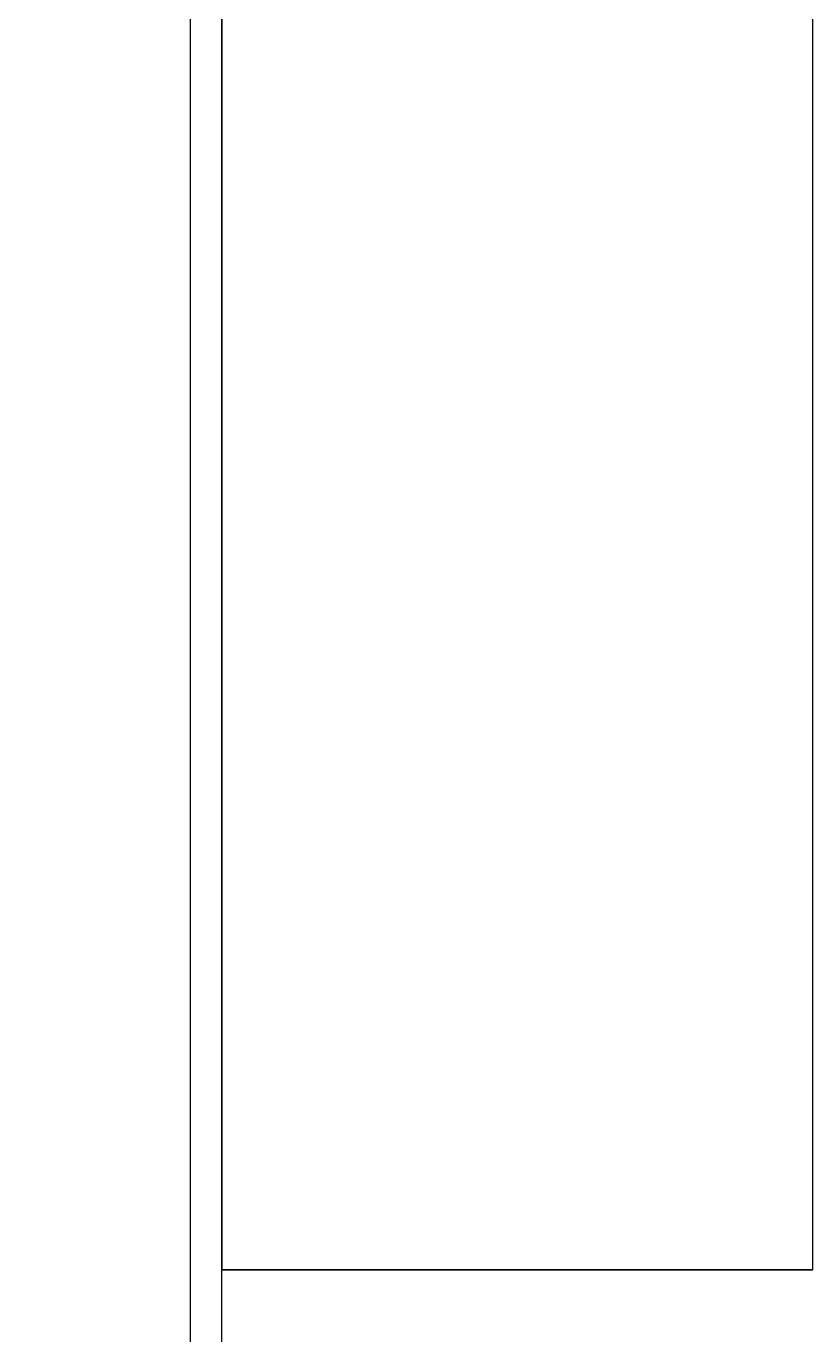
# Model space of a CAD drawing. Header units: millimetres. Extents: x -155 to 94595, y -3153 to 63413.
# Drawn here: x 81562 to 81961, y 29329 to 29993 of the extents above; entities that cross this region are included whole.
import ezdxf

# ---------------------------------------------------------------- set-up
doc = ezdxf.new("R2010")
doc.units = ezdxf.units.MM
doc.layers.add('int', color=185, linetype='Continuous')
doc.layers.add('wall', color=5, linetype='Continuous')

msp = doc.modelspace()

# ---------------------------------------------------------------- linework, layer by layer
at = {"layer": 'int'}
for p, q in [((81644.865, 30661.983), (81644.865, 27761.983)), ((81644.865, 30661.983), (81644.865, 27761.983)), ((81660.865, 27761.983), (81660.865, 30661.983)), ((81660.865, 30511.983), (81660.865, 29361.983)), ((81960.865, 29361.983), (81960.865, 30511.983)), ((81660.865, 29361.983), (81960.865, 29361.983)), ((81960.865, 29361.983), (81660.865, 29361.983)), ((81660.865, 29361.983), (81960.865, 29361.983))]:
    msp.add_line(p, q, dxfattribs=at)
at = {"layer": 'wall'}
msp.add_lwpolyline([(80059.256, 25157.04), (80059.251, 25036.996), (81645.102, 25036.976), (81645.102, 31258.654), (81475.102, 31258.654), (81475.102, 25157)], close=True, dxfattribs=at)

doc.saveas('drawing.dxf')
